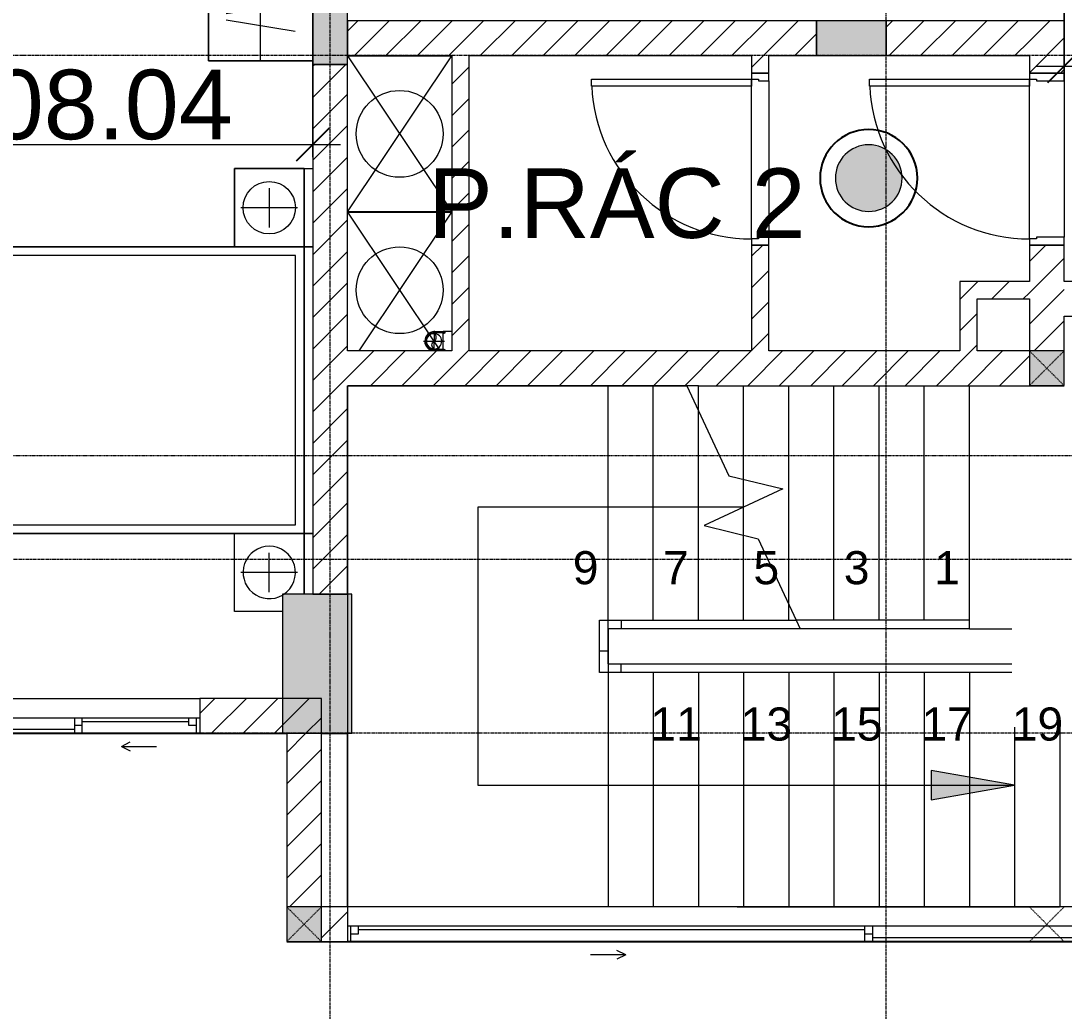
# Model space of a CAD drawing. Header units: millimetres. Extents: x 1591 to 239055, y -15958 to 83255.
# Drawn here: x 171452 to 177457, y 22937 to 28637 of the extents above; entities that cross this region are included whole.
import ezdxf

# ---------------------------------------------------------------- set-up
doc = ezdxf.new("R2010")
doc.units = ezdxf.units.MM
for name, pattern in [('Dash', [6, 3, -3]), ('Dash 1_8_', [6.35, 3.175, -3.175]), ('Dash Dot 3_16_', [7.9375, 4.7625, -1.5875, 0, -1.5875]), ('Grid Line', [22.225, 12.7, -3.175, 3.175, -3.175]), ('IMPORT-CENTER _2_', [40.64, 25.4, -5.08, 5.08, -5.08]), ('Overhead', [3.96875, 2.38125, -1.5875])]:
    doc.linetypes.add(name, pattern=pattern)
for name, color, linetype, lineweight in [('0-1', 250, 'Continuous', 5), ('0-2', 7, 'Continuous', 9), ('A-ANNO-DIMS', 211, 'Continuous', 9), ('A-ANNO-DIMS-160', 211, 'Continuous', 9), ('A-ANNO-NOTE', 131, 'Continuous', 9), ('A-ANNO-NOTE-1', 131, 'Continuous', 25), ('A-AREA', 32, 'Dash 1_8_', 9), ('A-AREA-IDEN', 2, 'Continuous', 9), ('A-DETL-GENF-2', 1, 'Continuous', 9), ('A-DOOR-3', 1, 'Continuous', 9), ('A-DOOR-FRAM-1', 1, 'Continuous', 9), ('A-FLOR', 192, 'Continuous', 9), ('A-FLOR-1', 7, 'Continuous', 9), ('A-FLOR-2', 9, 'Continuous', 9), ('A-FLOR-HRAL', 11, 'Continuous', 9), ('A-GLAZ', 151, 'Continuous', 9), ('A-WALL', 113, 'Continuous', 9), ('A-WALL-3', 113, 'Continuous', 18), ('A-WALL-PATT-2', 111, 'Continuous', 9), ('G-ANNO-SYMB-1', 111, 'Dash Dot 3_16_', 18), ('G-ANNO-TEXT-1', 7, 'Continuous', 9), ('G-IMPT', 8, 'Continuous', 9), ('G-IMPT-2', 8, 'IMPORT-CENTER _2_', 9), ('I-FURN', 30, 'Continuous', 9), ('I-FURN-1', 254, 'Continuous', 9), ('M-EQPM', 50, 'Continuous', 9), ('S-COLS', 52, 'Continuous', 9), ('S-COLS-1', 52, 'Continuous', 5), ('S-COLS-2', 250, 'Continuous', 18), ('S-COLS-5', 52, 'Continuous', 18), ('S-COLS-HDLN', 52, 'Dash', 9), ('S-GRID-1', 1, 'Grid Line', 9), ('S-STRS', 31, 'Continuous', 9), ('S-STRS-ANNO', 31, 'Continuous', 9), ('S-STRS-MBND', 31, 'Overhead', 9), ('S-STRS-MBND-1', 31, 'Continuous', 9)]:
    doc.layers.add(name, color=color, linetype=linetype, lineweight=lineweight)
doc.styles.add('Arial_1', font='arial_0.ttf', dxfattribs={"height": 190.496})
doc.styles.add('Arial_13', font='arial_0.ttf', dxfattribs={"height": 400})
doc.styles.add('Arial_B_4', font='arialbd_0.ttf', dxfattribs={"height": 400})
doc.styles.add('UTM Avo', font='UTM Avo.ttf', dxfattribs={"width": 0.9, "height": 400})
doc.dimstyles.new('1_Dim_chi_tiet_2_5', dxfattribs={"dimscale": 304.8, "dimtxt": 399.720379, "dimasz": 0.629921, "dimexe": 0.524934, "dimexo": 0.0625, "dimgap": 0.052493, "dimtad": 1, "dimdec": 0, "dimrnd": 5, "dimzin": 0, "dimdsep": 46, "dimtxsty": 'UTM Avo', "dimblk1": 'OBLIQUE', "dimblk2": 'OBLIQUE', "dimsah": 1, "dimcen": 0.09, "dimdle": 0.524934, "dimazin": 0, "dimtfac": 1, "dimtdec": 4, "dimtix": 1, "dimtmove": 0, "dimatfit": 3, "dimfxl": 1.049869, "dimfxlon": 1, "dimtvp": 1, "dimtolj": 1, "dimtzin": 0, "dimarcsym": 2})
pattern_1 = [(45, (95879.7, 0), (-90.50967, 90.50967), [])]

# ---------------------------------------------------------------- blocks, each defined once
blk = doc.blocks.new('NCV_TKTC_KET CAU_rvt-1-TKCS_MB TẦNG 6-8')
at = {"layer": 'S-COLS-1'}
for points in [[(77452.6, 28386.9), (77452.6, 28786.9), (77252.6, 28786.9), (77252.6, 28386.9)], [(80552.6, 28436.9), (80552.6, 28636.9), (80152.6, 28636.9), (80152.6, 28436.9), (80294.2, 28436.9)], [(77477.6, 24536.9), (77477.6, 25336.9), (77077.6, 25336.9), (77077.6, 24536.9)]]:
    blk.add_hatch(color=256, dxfattribs=at).paths.add_polyline_path(points)
at = {"layer": 'A-FLOR-1'}
for p, q in [((78052.5, 26737.4), (77452.6, 26737.4)), ((81032.6, 25136.9), (81292.6, 25136.9)), ((81292.6, 25136.9), (81292.6, 24936.5)), ((81292.6, 24886.5), (81292.6, 23537.4)), ((74627.6, 24535.3), (77102.6, 24535.3)), ((77302.6, 24535.3), (77452.6, 24535.3)), ((77452.6, 23537.4), (77452.6, 24536.9)), ((77102.6, 23335.3), (83727.6, 23335.3))]:
    blk.add_line(p, q, dxfattribs=at)
at = {"layer": 'S-COLS-2'}
for p, q in [((77252.6, 28786.9), (77252.6, 28386.9)), ((77452.6, 28386.9), (77452.6, 28786.9)), ((80152.6, 28636.9), (80152.6, 28436.9)), ((80552.6, 28636.9), (80152.6, 28636.9)), ((80552.6, 28436.9), (80552.6, 28636.9)), ((80152.6, 28436.9), (80552.6, 28436.9)), ((77252.6, 28386.9), (77452.6, 28386.9)), ((77477.6, 25336.9), (77077.6, 25336.9)), ((77077.6, 25336.9), (77077.6, 24536.9)), ((77477.6, 24536.9), (77477.6, 25336.9)), ((77077.6, 24536.9), (77477.6, 24536.9))]:
    blk.add_line(p, q, dxfattribs=at)
blk = doc.blocks.new('GIUONG NGU-2TAB-1600x2000 - GIUONG NGU-2TAB-1600x2000-V40-TKCS_MB TẦNG 6-8')
at = {"layer": 'I-FURN-1'}
for p, q in [((569.6, 2050), (1997.1, 2050)), ((1997.1, 2050), (569.6, 2050)), ((1997.1, 2000), (569.6, 2000)), ((458.5, 50), (458.5, 1938.9)), ((458.5, 1938.9), (458.5, 50)), ((508.5, 1938.9), (508.5, 100)), ((2058.2, 100), (2058.2, 1938.9)), ((2108.2, 1938.9), (2108.2, 50)), ((2108.2, 50), (2108.2, 1938.9)), ((8.5, 175), (8.5, 450.3)), ((8.5, 450.3), (458.5, 450.3)), ((8.5, 450.3), (458.5, 450.3)), ((8.5, 175), (8.5, 450.3)), ((458.5, 450.3), (458.5, 50)), ((458.5, 450.3), (458.5, 50)), ((2108.2, 50), (2108.2, 450.3)), ((2108.2, 450.3), (2558.2, 450.3)), ((2108.2, 450.3), (2108.2, 50)), ((2558.2, 450.3), (2108.2, 450.3)), ((2558.2, 450.3), (2558.2, 50)), ((2558.2, 50), (2558.2, 450.3)), ((233.5, 86.8), (233.5, 413.5)), ((2333.2, 86.8), (2333.2, 413.5)), ((120.2, 250.2), (346.8, 250.2)), ((2446.5, 250.2), (2219.8, 250.2)), ((508.5, 100), (2058.2, 100)), ((458.5, 50), (108.5, 50)), ((108.5, 50), (458.5, 50)), ((458.5, 50), (108.5, 50)), ((2108.2, 50), (458.5, 50)), ((458.5, 50), (458.5, 0)), ((458.5, 0), (458.5, 50)), ((458.5, 50), (2108.2, 50)), ((458.5, 50), (2108.2, 50)), ((2558.2, 50), (2108.2, 50)), ((2108.2, 50), (2558.2, 50)), ((2108.2, 0), (2108.2, 50)), ((2108.2, 50), (2108.2, 0)), ((2108.2, 50), (2558.2, 50)), ((2558.2, 50), (2558.2, 0))]:
    blk.add_line(p, q, dxfattribs=at)
blk.add_circle((2333.2, 250.2), 150.7, dxfattribs=at)
for centre, radius, start, end in [((569.6, 1938.9), 111.1, 90, 180), ((569.6, 1938.9), 111.1, 90, 180), ((1997.1, 1938.9), 111.1, 0, 90), ((1997.1, 1938.9), 111.1, 360, 90), ((569.6, 1938.9), 61.1, 90, 180), ((1997.1, 1938.9), 61.1, 360, 90), ((233.5, 250.2), 150.7, 0, 210.3773), ((233.5, 250.2), 150.7, 213.09748, 0)]:
    blk.add_arc(centre, radius, start, end, dxfattribs=at)
blk = doc.blocks.new('TU DO PN A - TU DO PN A_dwg__U3-V43-TKCS_MB TẦNG 6-8')
at = {"layer": 'I-FURN'}
for p, q in [((197.5, 499), (132.9, 101)), ((231, 499), (295.6, 101)), ((395.7, 499), (331.1, 101)), ((597.5, 499), (532.9, 101)), ((631, 499), (695.6, 101)), ((795.7, 499), (731.1, 101)), ((997.5, 499), (932.9, 101)), ((1031, 499), (1095.6, 101)), ((1195.7, 499), (1131.1, 101)), ((1364.7, 300), (0, 300))]:
    blk.add_line(p, q, dxfattribs=at)
at = {"layer": 'I-FURN', "flags": 128}
blk.add_lwpolyline([(0, 600), (0, 0), (1364.7, 0), (1364.7, 600)], dxfattribs=at)
blk = doc.blocks.new('TU DO PN A - TU DO PN A_dwg-V44-TKCS_MB TẦNG 6-8')
at = {"extrusion": (0, 0, -1), "rotation": 270}
blk.add_blockref('TU DO PN A - TU DO PN A_dwg__U3-V43-TKCS_MB TẦNG 6-8', (-604.3, 1369.6), dxfattribs=at)
blk = doc.blocks.new('TU DO PN A - TU DO PN A-V45-TKCS_MB TẦNG 6-8')
at = {"layer": 'I-FURN-1'}
for p, q in [((0, 0), (600, 0)), ((600, 0), (600, -1364.7)), ((600, -1364.7), (0, -1364.7))]:
    blk.add_line(p, q, dxfattribs=at)
at = {"extrusion": (0, 0, -1), "zscale": -1, "rotation": 180}
blk.add_blockref('TU DO PN A - TU DO PN A_dwg-V44-TKCS_MB TẦNG 6-8', (4.3, 4.8), dxfattribs=at)
blk = doc.blocks.new('NCV_TKTC_TANG 6 - 8_rvt-2-TKCS_MB TẦNG 6-8')
at = {"layer": 'A-FLOR-2'}
for p, q in [((77252.6, 28407.5), (77252.6, 31136.9)), ((77252.6, 27853), (77252.6, 28407.5))]:
    blk.add_line(p, q, dxfattribs=at)
at = {"layer": 'I-FURN-1'}
for name, p, rotation in [('TU DO PN A - TU DO PN A-V45-TKCS_MB TẦNG 6-8', (77252.6, 28407.5), 180), ('GIUONG NGU-2TAB-1600x2000 - GIUONG NGU-2TAB-1600x2000-V40-TKCS_MB TẦNG 6-8', (77252.6, 25228.4), 89.99999999999885)]:
    blk.add_blockref(name, p, dxfattribs=dict(at, rotation=rotation))
blk = doc.blocks.new('Top Rail Type - Top Rail_Internal_-954446-TKCS_MB TẦNG 6-8')
at = {"layer": 'A-FLOR-HRAL'}
for p, q in [((78902.2, 25187.3), (79027.2, 25187.3)), ((78902.2, 25062.3), (78902.2, 25187.3)), ((79027.2, 25187.3), (80035.5, 25187.3)), ((79027.2, 25187.3), (79027.2, 25137.3)), ((79027.2, 25137.3), (78952.2, 25137.3)), ((78952.2, 25137.3), (78952.2, 25062.3)), ((80058.8, 25137.3), (79027.2, 25137.3)), ((78902.2, 25011.5), (78902.2, 25062.3)), ((78952.2, 25062.3), (78952.2, 25011.5)), ((78902.2, 25011.5), (78952.2, 25011.5)), ((78902.2, 24886.5), (78902.2, 25011.5)), ((78952.2, 25011.5), (78952.2, 24936.5)), ((78952.2, 24936.5), (79027.2, 24936.5)), ((79027.2, 24886.5), (79027.2, 24936.5)), ((79027.2, 24936.5), (81292.6, 24936.5)), ((81292.6, 24936.5), (81292.6, 24886.5)), ((79027.2, 24886.5), (78902.2, 24886.5)), ((81292.6, 24886.5), (79027.2, 24886.5))]:
    blk.add_line(p, q, dxfattribs=at)
blk = doc.blocks.new('Top Rail Type - Top Rail_Internal_-954613-TKCS_MB TẦNG 6-8')
at = {"layer": 'A-FLOR-HRAL'}
for p, q in [((80035.5, 25187.3), (80058.8, 25137.3)), ((81032.6, 25187.3), (80035.5, 25187.3)), ((81032.6, 25137.3), (81032.6, 25187.3)), ((81032.6, 25137.3), (80058.8, 25137.3))]:
    blk.add_line(p, q, dxfattribs=at)
blk = doc.blocks.new('G1_SOF - BO TRU - 200x200-3056268-TKCS_MB TẦNG 6-8')
at = {"layer": 'S-COLS'}
blk.add_hatch(color=256, dxfattribs=at).paths.add_polyline_path([(100, -100), (100, 100), (-100, 100), (-100, -100)])
at = {"layer": 'S-COLS-5'}
for p, q in [((100, 100), (-100, 100)), ((-100, 100), (-100, -100)), ((100, -100), (100, 100)), ((-100, -100), (100, -100))]:
    blk.add_line(p, q, dxfattribs=at)
at = {"layer": 'S-COLS-HDLN'}
for p, q in [((100, 100), (-100, -100)), ((-100, 100), (100, -100))]:
    blk.add_line(p, q, dxfattribs=at)
blk = doc.blocks.new('G1_SOF - BO TRU - 200x200-V7-TKCS_MB TẦNG 6-8')
at = {"layer": 'S-COLS'}
blk.add_hatch(color=256, dxfattribs=at).paths.add_polyline_path([(100, -100), (100, -99.6), (-100, -100)])
at = {"layer": 'S-COLS-5'}
blk.add_line((-100, -100), (100, -100), dxfattribs=at)
at = {"layer": 'S-COLS-HDLN'}
for p, q in [((100, 100), (-100, -100)), ((-100, 100), (100, -100))]:
    blk.add_line(p, q, dxfattribs=at)
blk = doc.blocks.new('TKTC_XREF_251221_MB TANG 2-7 - TKTC_XREF_260130_MB TANG 2-5_dwg_$cc-V162-TKCS_MB TẦNG 6-8')
at = {"layer": 'G-IMPT-2'}
for p, q in [((-0.673, 0), (0.673, 0)), ((0, -0.673), (0, 0.624))]:
    blk.add_line(p, q, dxfattribs=at)
at = {"layer": 'M-EQPM'}
blk.add_circle((0, 0), 0.5, dxfattribs=at)
for centre, radius, start, end in [((0, 0), 0.5, 90, 270), ((0.188, 0.25), 0.313, 126.8699, 233.1301), ((-0.188, -0.25), 0.313, 306.8699, 53.1301)]:
    blk.add_arc(centre, radius, start, end, dxfattribs=at)
blk = doc.blocks.new('TKTC_XREF_251221_MB TANG 2-7 - TKTC_XREF_260130_MB TANG 2-5_dwg_CUM U_DN100-V163-TKCS_MB TẦNG 6-8')
at = {"layer": 'G-IMPT'}
blk.add_hatch(color=256, dxfattribs=at).paths.add_polyline_path([(0, 61), (0, 57), (14.8, 55.1), (28.5, 49.4), (40.3, 40.3), (49.4, 28.5), (55.1, 14.8), (56.8, -1.9), (55.1, -14.8), (49.4, -28.5), (40.3, -40.3), (28.5, -49.4), (14.8, -55.1), (0, -57), (0, -61), (15.8, -58.9), (30.5, -52.8), (43.1, -43.1), (52.8, -30.5), (58.9, -15.8), (61, 0), (58.9, 15.8), (52.8, 30.5), (43.1, 43.1), (30.5, 52.8), (15.8, 58.9)])
for p, q in [((-79.1, 66.6), (-79.1, 63.4)), ((-76.6, 66.6), (-76.6, 63.4)), ((-74.6, 66.6), (-74.6, 63.4)), ((-72.7, 69.3), (-72.7, 60.7)), ((-66.9, 67.9), (-71.7, 67.9)), ((-66.9, 62.1), (-71.7, 62.1)), ((-65, 69), (0, 69)), ((-79.1, -63.4), (-79.1, -66.6)), ((-76.6, -63.4), (-76.6, -66.6)), ((-74.6, -63.4), (-74.6, -66.6)), ((-72.7, -60.7), (-72.7, -69.3)), ((-66.9, -62.1), (-71.7, -62.1)), ((-66.9, -67.9), (-71.7, -67.9)), ((-65, -69), (0, -69))]:
    blk.add_line(p, q, dxfattribs=at)
at = {"layer": 'G-IMPT', "flags": 128}
for points in [[(-72.7, 67.6), (-78.1, 67.6), (-78.1, 62.4), (-72.7, 62.4)], [(-71.7, 59.2), (-66.9, 59.2), (-66.9, 70.7)], [(-65, 70.7), (-65, 57.3), (-66.9, 57.3), (-66.9, 59.2)], [(-65, 61), (0, 61), (0, 57)], [(-72.7, -62.4), (-78.1, -62.4), (-78.1, -67.6), (-72.7, -67.6)], [(-71.7, -70.8), (-66.9, -70.8), (-66.9, -59.2), (-71.7, -59.2)], [(-66.9, -59.2), (-66.9, -57.3), (-65, -57.3), (-65, -72.7), (-66.9, -72.7), (-66.9, -70.8)], [(-65, -61), (0, -61), (0, -57)]]:
    blk.add_lwpolyline(points, dxfattribs=at)
at = {"layer": 'G-IMPT'}
for centre, radius, start, end in [((-78.1, 66.6), 0.96, 90, 180), ((-78.1, 63.4), 0.96, 180, 270), ((-71.1, 69.3), 1.56, 116.95835, 247.38014), ((-67.9, 65), 4.8, 143.1301, 216.8699), ((-71.1, 60.7), 1.56, 112.61986, 247.38014), ((0, 0), 69, 270, 90), ((0, 0), 61, 270, 90), ((0, 0), 57, 270, 90), ((-78.1, -63.4), 0.96, 90, 180), ((-78.1, -66.6), 0.96, 180, 270), ((-71.1, -60.7), 1.56, 112.61986, 247.38014), ((-67.9, -65), 4.8, 143.1301, 216.8699), ((-71.1, -69.3), 1.56, 112.61986, 247.38014)]:
    blk.add_arc(centre, radius, start, end, dxfattribs=at)
blk = doc.blocks.new('TKTC_XREF_251221_MB TANG 2-7 - TKTC_XREF_260130_MB TANG 2-5_dwg_$cc-V172-TKCS_MB TẦNG 6-8')
at = {"layer": 'G-IMPT-2'}
for p, q in [((-0.673, 0), (0.673, 0)), ((0, -0.673), (0, 0.624))]:
    blk.add_line(p, q, dxfattribs=at)
at = {"layer": 'M-EQPM'}
blk.add_circle((0, 0), 0.5, dxfattribs=at)
for centre, radius, start, end in [((0, 0), 0.5, 90, 270), ((0.188, 0.25), 0.313, 126.8699, 233.1301), ((-0.188, -0.25), 0.313, 306.8699, 53.1301)]:
    blk.add_arc(centre, radius, start, end, dxfattribs=at)
blk = doc.blocks.new('TKTC_XREF_251221_MB TANG 2-7 - TKTC_XREF_260130_MB TANG 2-5_dwg_CUM U_DN100-V173-TKCS_MB TẦNG 6-8')
at = {"layer": 'G-IMPT'}
blk.add_hatch(color=256, dxfattribs=at).paths.add_polyline_path([(0, 61), (0, 57), (14.8, 55.1), (28.5, 49.4), (40.3, 40.3), (49.4, 28.5), (55.1, 14.8), (56.8, -1.9), (55.1, -14.8), (49.4, -28.5), (40.3, -40.3), (28.5, -49.4), (14.8, -55.1), (0, -57), (0, -61), (15.8, -58.9), (30.5, -52.8), (43.1, -43.1), (52.8, -30.5), (58.9, -15.8), (61, 0), (58.9, 15.8), (52.8, 30.5), (43.1, 43.1), (30.5, 52.8), (15.8, 58.9)])
for p, q in [((-79.1, 66.6), (-79.1, 63.4)), ((-76.6, 66.6), (-76.6, 63.4)), ((-74.6, 66.6), (-74.6, 63.4)), ((-72.7, 69.3), (-72.7, 60.7)), ((-66.9, 67.9), (-71.7, 67.9)), ((-66.9, 62.1), (-71.7, 62.1)), ((-65, 69), (0, 69)), ((-79.1, -63.4), (-79.1, -66.6)), ((-76.6, -63.4), (-76.6, -66.6)), ((-74.6, -63.4), (-74.6, -66.6)), ((-72.7, -60.7), (-72.7, -69.3)), ((-66.9, -62.1), (-71.7, -62.1)), ((-66.9, -67.9), (-71.7, -67.9)), ((-65, -69), (0, -69))]:
    blk.add_line(p, q, dxfattribs=at)
at = {"layer": 'G-IMPT', "flags": 128}
for points in [[(-72.7, 67.6), (-78.1, 67.6), (-78.1, 62.4), (-72.7, 62.4)], [(-71.7, 59.2), (-66.9, 59.2), (-66.9, 70.7)], [(-65, 70.7), (-65, 57.3), (-66.9, 57.3), (-66.9, 59.2)], [(-65, 61), (0, 61), (0, 57)], [(-72.7, -62.4), (-78.1, -62.4), (-78.1, -67.6), (-72.7, -67.6)], [(-71.7, -70.8), (-66.9, -70.8), (-66.9, -59.2), (-71.7, -59.2)], [(-66.9, -59.2), (-66.9, -57.3), (-65, -57.3), (-65, -72.7), (-66.9, -72.7), (-66.9, -70.8)], [(-65, -61), (0, -61), (0, -57)]]:
    blk.add_lwpolyline(points, dxfattribs=at)
at = {"layer": 'G-IMPT'}
for centre, radius, start, end in [((-78.1, 66.6), 0.96, 90, 180), ((-78.1, 63.4), 0.96, 180, 270), ((-71.1, 69.3), 1.56, 116.95835, 247.38014), ((-67.9, 65), 4.8, 143.1301, 216.8699), ((-71.1, 60.7), 1.56, 112.61986, 247.38014), ((0, 0), 69, 270, 90), ((0, 0), 61, 270, 90), ((0, 0), 57, 270, 90), ((-78.1, -63.4), 0.96, 90, 180), ((-78.1, -66.6), 0.96, 180, 270), ((-71.1, -60.7), 1.56, 112.61986, 247.38014), ((-67.9, -65), 4.8, 143.1301, 216.8699), ((-71.1, -69.3), 1.56, 112.61986, 247.38014)]:
    blk.add_arc(centre, radius, start, end, dxfattribs=at)
blk = doc.blocks.new('TKTC_XREF_251221_MB TANG 2-7 - TKTC_XREF_251221_MB TANG 2-7-2039446-TKCS_MB TẦNG 6-8')
at = {"layer": 'M-EQPM'}
for p, q in [((44350.7, 9614.6), (44399.9, 9614.3)), ((44351, 9500), (44350.7, 9614.6))]:
    blk.add_line(p, q, dxfattribs=at)
at = {"extrusion": (0, 0, -1), "xscale": 90.00000000005119, "yscale": 90.00000000005119, "zscale": -90.0000000000512, "rotation": 180.3740267799373}
for name in ['TKTC_XREF_251221_MB TANG 2-7 - TKTC_XREF_260130_MB TANG 2-5_dwg_$cc-V162-TKCS_MB TẦNG 6-8', 'TKTC_XREF_251221_MB TANG 2-7 - TKTC_XREF_260130_MB TANG 2-5_dwg_$cc-V172-TKCS_MB TẦNG 6-8']:
    blk.add_blockref(name, (-44297.6, 9556.2), dxfattribs=at)
at = {"xscale": 0.7894736842105242, "yscale": 0.7894736842105242, "zscale": 0.7894736842105242, "rotation": 179.6259732184666}
for name in ['TKTC_XREF_251221_MB TANG 2-7 - TKTC_XREF_260130_MB TANG 2-5_dwg_CUM U_DN100-V163-TKCS_MB TẦNG 6-8', 'TKTC_XREF_251221_MB TANG 2-7 - TKTC_XREF_260130_MB TANG 2-5_dwg_CUM U_DN100-V173-TKCS_MB TẦNG 6-8']:
    blk.add_blockref(name, (44299.5, 9556.2), dxfattribs=at)
blk = doc.blocks.new('1_FAMILY RVT - W01-WxH 1400x6000-587637-TKCS_MB TẦNG 6-8')
at = {"layer": 'A-GLAZ'}
for p, q in [((1398.4, 172.39), (1449.2, 197.79)), ((1398.4, 172.39), (1449.2, 146.99)), ((1398.4, 172.39), (1601.6, 172.39)), ((-3000, 96.19), (-3000, -103.81)), ((3000, 96.19), (-3000, 96.19)), ((-3000, 96.19), (-2936.5, 96.19)), ((-2980.95, 96.19), (-2980.95, 7.29)), ((-2936.5, 96.19), (-22.225, 96.19)), ((-2936.5, 96.19), (-2936.5, 51.74)), ((-2936.5, 73.965), (-22.225, 73.965)), ((-22.225, 7.29), (-22.225, 96.19)), ((-22.225, 96.19), (22.225, 96.19)), ((22.225, 96.19), (2980.95, 96.19)), ((22.225, 96.19), (22.225, 7.29)), ((2980.95, 96.19), (3000, 96.19)), ((2980.95, 96.19), (2980.95, 7.29)), ((3000, -103.81), (3000, 96.19)), ((-3000, 7.29), (-2980.95, 7.29)), ((-2936.5, 51.74), (-2980.95, 51.74)), ((-2980.95, 7.29), (-22.225, 7.29)), ((22.225, 51.74), (-22.225, 51.74)), ((-22.225, 7.29), (22.225, 7.29)), ((22.225, 29.515), (2936.5, 29.515)), ((22.225, 7.29), (2936.5, 7.29)), ((2936.5, 51.74), (2936.5, 7.29)), ((2980.95, 51.74), (2936.5, 51.74)), ((2936.5, 7.29), (3000, 7.29)), ((-3000, -103.81), (3000, -103.81))]:
    blk.add_line(p, q, dxfattribs=at)
blk = doc.blocks.new('1_FAMILY RVT - W01-WxH 1400x1400xmm-411185-TKCS_MB TẦNG 6-8')
at = {"layer": 'A-GLAZ'}
for p, q in [((-700, 103.81), (700, 103.81)), ((-700, -96.19), (-700, 103.81)), ((700, 103.81), (700, -96.19)), ((-700, -7.29), (-680.95, -7.29)), ((-680.95, -7.29), (-22.225, -7.29)), ((-680.95, -96.19), (-680.95, -7.29)), ((-636.5, -51.74), (-680.95, -51.74)), ((-636.5, -96.19), (-636.5, -51.74)), ((-22.225, -7.29), (22.225, -7.29)), ((-22.225, -7.29), (-22.225, -96.19)), ((22.225, -51.74), (-22.225, -51.74)), ((22.225, -7.29), (636.5, -7.29)), ((22.225, -96.19), (22.225, -7.29)), ((22.225, -29.515), (636.5, -29.515)), ((636.5, -7.29), (700, -7.29)), ((636.5, -51.74), (636.5, -7.29)), ((680.95, -51.74), (636.5, -51.74)), ((680.95, -96.19), (680.95, -7.29)), ((700, -96.19), (-700, -96.19)), ((-700, -96.19), (-636.5, -96.19)), ((-636.5, -73.965), (-22.225, -73.965)), ((-636.5, -96.19), (-22.225, -96.19)), ((-22.225, -96.19), (22.225, -96.19)), ((22.225, -96.19), (680.95, -96.19)), ((680.95, -96.19), (700, -96.19)), ((248.4, -172.39), (299.2, -146.99)), ((248.4, -172.39), (299.2, -197.79)), ((248.4, -172.39), (451.6, -172.39))]:
    blk.add_line(p, q, dxfattribs=at)
blk = doc.blocks.new('FD_02 - FD_03 - FD_03-KY THUAT-900x2200mm-801878-TKCS_MB TẦNG 6-8')
at = {"layer": 'A-DETL-GENF-2'}
for p, q in [((420, 50), (420, 970)), ((420, 970), (460, 970)), ((460, 970), (460, 50)), ((460, 50), (420, 50))]:
    blk.add_line(p, q, dxfattribs=at)
blk.add_arc((460, 50), 920, 92.49191, 180, dxfattribs=at)
at = {"layer": 'A-DOOR-FRAM-1'}
for p, q in [((-460, 50), (-495, 50)), ((-495, 50), (-495, -50)), ((-460, 10), (-460, 50)), ((-450, 10), (-460, 10)), ((-450, -50), (-450, 10)), ((460, 10), (450, 10)), ((450, 10), (450, -50)), ((495, 50), (460, 50)), ((460, 50), (460, 10)), ((495, -50), (495, 50)), ((-495, -50), (-450, -50)), ((450, -50), (495, -50))]:
    blk.add_line(p, q, dxfattribs=at)
blk = doc.blocks.new('FD_02 - FD_03 - FD_03-KY THUAT-900x2200mm-728564-TKCS_MB TẦNG 6-8')
at = {"layer": 'A-DETL-GENF-2'}
for p, q in [((420, 100), (420, 1020)), ((420, 1020), (460, 1020)), ((460, 1020), (460, 100)), ((460, 100), (420, 100))]:
    blk.add_line(p, q, dxfattribs=at)
blk.add_arc((460, 100), 920, 92.49191, 180, dxfattribs=at)
at = {"layer": 'A-DOOR-FRAM-1'}
for p, q in [((-460, 100), (-495, 100)), ((-495, 100), (-495, -100)), ((-460, 60), (-460, 100)), ((495, 100), (460, 100)), ((460, 100), (460, 60)), ((495, -100), (495, 100)), ((-450, 60), (-460, 60)), ((-450, -100), (-450, 60)), ((460, 60), (450, 60)), ((450, 60), (450, -100)), ((-495, -100), (-450, -100)), ((450, -100), (495, -100))]:
    blk.add_line(p, q, dxfattribs=at)
blk = doc.blocks.new('HDNDCT_GHI CHÚ CỬA CHỐNG CHÁY EI60 - HDNDCT_GHI CHÚ CỬA CHỐNG CHÁY EI60-1614697-TKCS_MB TẦNG 6-8')
at = {"layer": 'A-ANNO-NOTE'}
h = blk.add_hatch(color=256, dxfattribs=at)
edge = h.paths.add_edge_path()
edge.add_arc((0, 0), 1.2, 0, 180)
edge.add_arc((0, 0), 1.2, 180, 360)
for radius, start, end in [(1.75, 360, 180), (1.2, 360, 180), (1.2, 180, 360)]:
    blk.add_arc((0, 0), radius, start, end, dxfattribs=at)
at = {"layer": 'A-ANNO-NOTE-1'}
for start, end in [(360, 180), (180, 360)]:
    blk.add_arc((0, 0), 1.75, start, end, dxfattribs=at)
blk = doc.blocks.new('DIMBLOCK67-TKCS_MB TẦNG 6-8')
at = {"layer": 'A-ANNO-DIMS-160'}
for p, q in [((177457.3, 28696.6), (177457.3, 28216.6)), ((177457.3, 28376.6), (177457.3, 28696.6)), ((179257.3, 28696.6), (179257.3, 28216.6)), ((179257.3, 28376.6), (179257.3, 28696.6)), ((177297.3, 28376.6), (179417.3, 28376.6))]:
    blk.add_line(p, q, dxfattribs=at)
at = {"layer": 'A-ANNO-DIMS-160', "lineweight": 25}
for p, q in [((177457.3, 28376.6), (177553.3, 28472.6)), ((179257.3, 28376.6), (179353.3, 28472.6)), ((177457.3, 28376.6), (177361.3, 28280.6)), ((179257.3, 28376.6), (179161.3, 28280.6))]:
    blk.add_line(p, q, dxfattribs=at)
at = {"layer": 'A-ANNO-DIMS-160', "color": 0, "insert": (177809.5, 28896.3), "char_height": 400, "width": 1314.636, "attachment_point": 1, "line_spacing_factor": 1.110334, "style": 'UTM Avo'}
blk.add_mtext('1800', dxfattribs=at)
blk = doc.blocks.new('_Oblique')
at = {"color": 0, "linetype": 'ByBlock', "lineweight": -2}
blk.add_line((-0.5, -0.5), (0.5, 0.5), dxfattribs=at)
blk = doc.blocks.new('DIMBLOCK115-TKCS_MB TẦNG 6-8')
at = {"layer": 'A-ANNO-DIMS-160'}
for p, q in [((165132.3, 28244.6), (165132.3, 27764.6)), ((165132.3, 27924.6), (165132.3, 28244.6)), ((173132.3, 28244.6), (173132.3, 27764.6)), ((173132.3, 27924.6), (173132.3, 28244.6)), ((164972.3, 27924.6), (173292.3, 27924.6))]:
    blk.add_line(p, q, dxfattribs=at)
at = {"layer": 'A-ANNO-DIMS-160', "lineweight": 25}
for p, q in [((165132.3, 27924.6), (165228.3, 28020.6)), ((173132.3, 27924.6), (173228.3, 28020.6)), ((165132.3, 27924.6), (165036.3, 27828.6)), ((173132.3, 27924.6), (173036.3, 27828.6))]:
    blk.add_line(p, q, dxfattribs=at)
at = {"layer": 'A-ANNO-DIMS-160', "color": 0, "insert": (168584.5, 28444.2), "char_height": 400, "width": 1314.636, "attachment_point": 1, "line_spacing_factor": 1.110334, "style": 'UTM Avo'}
blk.add_mtext('8000', dxfattribs=at)

msp = doc.modelspace()

# ---------------------------------------------------------------- hatches: boundary and pattern name
at = {"layer": 'A-WALL-PATT-2'}
h = msp.add_hatch(dxfattribs=at)
h.set_pattern_fill('FP_1', color=256, style=0, pattern_type=2)
h.set_pattern_definition(pattern_1)
h.paths.add_polyline_path([(175757.3, 28436.9), (176032.3, 28436.9), (176032.3, 28636.9), (173332.3, 28636.9), (173332.3, 28436.9), (175657.3, 28436.9)])
h = msp.add_hatch(dxfattribs=at)
h.set_pattern_fill('FP_1', color=256, style=0, pattern_type=2)
h.set_pattern_definition(pattern_1)
h.paths.add_polyline_path([(177257.3, 28436.9), (177257.3, 28636.9), (176432.3, 28636.9), (176432.3, 28436.9)])
h = msp.add_hatch(dxfattribs=at)
h.set_pattern_fill('FP_1', color=256, style=0, pattern_type=2)
h.set_pattern_definition(pattern_1)
h.paths.add_polyline_path([(177457.3, 26737.4), (177457.3, 27346.9), (177257.3, 27346.9), (177257.7, 26737.4)])
h.paths.add_polyline_path([(177457.3, 28336.9), (177457.3, 28636.9), (177257.3, 28636.9), (177257.3, 28336.9)])
h = msp.add_hatch(dxfattribs=at)
h.set_pattern_fill('FP_1', color=256, style=0, pattern_type=2)
h.set_pattern_definition(pattern_1)
h.paths.add_polyline_path([(174032.2, 26736.9), (174032.2, 28436.9), (173932.2, 28436.9), (173932.2, 26736.9)])
h = msp.add_hatch(dxfattribs=at)
h.set_pattern_fill('FP_1', color=256, style=0, pattern_type=2)
h.set_pattern_definition(pattern_1)
h.paths.add_polyline_path([(175757.3, 26736.9), (175757.3, 27346.9), (175657.3, 27346.9), (175657.3, 26736.9)])
h.paths.add_polyline_path([(175757.3, 28336.9), (175757.3, 28436.9), (175657.3, 28436.9), (175657.3, 28336.9)])
h = msp.add_hatch(dxfattribs=at)
h.set_pattern_fill('FP_1', color=256, style=0, pattern_type=2)
h.set_pattern_definition(pattern_1)
h.paths.add_polyline_path([(173132.3, 25336.9), (173332.3, 25336.9), (173332.3, 28386.9), (173132.3, 28386.9), (173132.3, 25736.7)])
h = msp.add_hatch(dxfattribs=at)
h.set_pattern_fill('FP_1', color=256, style=0, pattern_type=2)
h.set_pattern_definition(pattern_1)
h.paths.add_polyline_path([(176857.3, 26736.9), (176957.3, 26736.9), (176957.3, 27136.9), (176857.3, 27136.9), (176857.3, 26794.9)])
h = msp.add_hatch(dxfattribs=at)
h.set_pattern_fill('FP_1', color=256, style=0, pattern_type=2)
h.set_pattern_definition(pattern_1)
h.paths.add_polyline_path([(177257.3, 27036.9), (177257.3, 27136.9), (176957.3, 27136.9), (176957.3, 27036.9)])
h = msp.add_hatch(dxfattribs=at)
h.set_pattern_fill('FP_1', color=256, style=0, pattern_type=2)
h.set_pattern_definition(pattern_1)
h.paths.add_polyline_path([(177257.3, 26536.9), (177257.3, 26537.4), (177257.3, 26736.9), (173332.3, 26736.9), (173332.3, 26536.9), (176173.8, 26536.9)])
h = msp.add_hatch(dxfattribs=at)
h.set_pattern_fill('FP_1', color=256, style=0, pattern_type=2)
h.set_pattern_definition(pattern_1)
h.paths.add_polyline_path([(172982.3, 24536.9), (173182.3, 24536.9), (173182.3, 24736.9), (172482.3, 24736.9), (172482.3, 24536.9), (172949.8, 24536.9)])
h.paths.add_polyline_path([(171082.3, 24536.9), (171082.3, 24736.9), (170507.3, 24736.9), (170507.3, 24536.9), (170531.8, 24536.9)])
h = msp.add_hatch(dxfattribs=at)
h.set_pattern_fill('FP_1', color=256, style=0, pattern_type=2)
h.set_pattern_definition(pattern_1)
h.paths.add_polyline_path([(173182.3, 23537.4), (173182.3, 24536.9), (172982.3, 24536.9), (172982.3, 23537.4)])
h = msp.add_hatch(dxfattribs=at)
h.set_pattern_fill('FP_1', color=256, style=0, pattern_type=2)
h.set_pattern_definition(pattern_1)
h.paths.add_polyline_path([(179407.3, 23337.4), (179407.3, 23537.4), (179332.3, 23537.4), (179332.3, 23337.4), (179397.9, 23337.4)])
h.paths.add_polyline_path([(173182.3, 23337.4), (173332.3, 23337.4), (173332.3, 23537.4), (173182.3, 23536.9)])
at = {"layer": 'S-STRS-ANNO'}
msp.add_hatch(color=256, dxfattribs=at).paths.add_polyline_path([(176692.3, 24152.3), (177172.3, 24236.9), (176692.3, 24321.6)])

# ---------------------------------------------------------------- linework, layer by layer
at = {"layer": '0-2'}
for p, q in [((173332.3, 27536.9), (173932.2, 28436.6)), ((173332.3, 28436.6), (173932.2, 27536.9)), ((173332.3, 28436.6), (173932.2, 28436.6)), ((173932.2, 27536.9), (173332.3, 27536.9)), ((173332.3, 27536.6), (173865.5, 26736.9)), ((173332.3, 27536.6), (173932.2, 27536.6)), ((173398.9, 26736.9), (173932.2, 27536.6))]:
    msp.add_line(p, q, dxfattribs=at)
for centre in [(173632.2, 27986.6), (173632.2, 27086.6)]:
    msp.add_circle(centre, 250, dxfattribs=at)
at = {"layer": 'A-AREA'}
msp.add_line((177257.3, 27381.9), (177257.3, 28301.9), dxfattribs=at)
at = {"layer": 'A-FLOR'}
for p, q in [((177257.3, 27381.9), (177257.3, 28301.9)), ((177257.3, 26737.4), (176957.3, 26737.4))]:
    msp.add_line(p, q, dxfattribs=at)
at = {"layer": 'A-WALL'}
for p, q in [((175657.3, 27381.9), (175657.3, 28301.9)), ((175757.3, 28291.9), (175757.3, 27391.9)), ((177457.3, 28291.9), (177457.3, 27391.9))]:
    msp.add_line(p, q, dxfattribs=at)
at = {"layer": 'A-WALL-3'}
for p, q in [((176032.3, 28636.9), (173332.3, 28636.9)), ((173332.3, 28636.9), (173332.3, 28436.9)), ((176032.3, 28436.9), (176032.3, 28636.9)), ((177457.3, 28636.9), (176432.3, 28636.9)), ((176432.3, 28636.9), (176432.3, 28436.9)), ((177457.3, 28336.9), (177457.3, 28636.9)), ((173332.3, 28436.9), (173932.2, 28436.9)), ((173932.2, 28436.9), (173932.2, 26736.9)), ((174032.2, 28436.9), (175657.3, 28436.9)), ((174032.2, 26736.9), (174032.2, 28436.9)), ((175657.3, 28436.9), (175657.3, 28336.9)), ((175757.3, 28436.9), (176032.3, 28436.9)), ((175757.3, 28336.9), (175757.3, 28436.9)), ((176432.3, 28436.9), (177257.3, 28436.9)), ((177257.3, 28436.9), (177257.3, 28336.9)), ((173332.3, 28386.9), (173132.3, 28386.9)), ((173132.3, 28386.9), (173132.3, 25336.9)), ((173332.3, 26736.9), (173332.3, 28386.9)), ((175657.3, 28336.9), (175757.3, 28336.9)), ((177257.3, 28336.9), (177457.3, 28336.9)), ((175757.3, 27346.9), (175657.3, 27346.9)), ((175657.3, 27346.9), (175657.3, 26736.9)), ((175757.3, 26736.9), (175757.3, 27346.9)), ((177457.3, 27346.9), (177257.3, 27346.9)), ((177257.3, 27346.9), (177257.3, 27136.9)), ((177457.3, 27136.9), (177457.3, 27346.9)), ((176857.3, 27136.9), (176857.3, 26736.9)), ((177257.3, 27136.9), (176857.3, 27136.9)), ((177917.3, 27136.9), (177457.3, 27136.9)), ((176957.3, 26736.9), (176957.3, 27036.9)), ((176957.3, 27036.9), (177257.3, 27036.9)), ((177257.3, 27036.9), (177257.3, 26737.4)), ((177457.3, 26936.9), (177917.3, 26936.9)), ((177457.3, 26737.4), (177457.3, 26936.9)), ((173932.2, 26736.9), (173332.3, 26736.9)), ((175657.3, 26736.9), (174032.2, 26736.9)), ((176857.3, 26736.9), (175757.3, 26736.9)), ((177257.3, 26736.9), (176957.3, 26736.9)), ((173332.3, 25336.9), (173332.3, 26536.9)), ((173332.3, 26536.9), (175285.8, 26536.9)), ((175352.3, 26536.9), (177457.3, 26536.9)), ((173132.3, 25336.9), (173332.3, 25336.9)), ((173182.3, 24736.9), (172482.3, 24736.9)), ((173182.3, 23537.4), (173182.3, 24736.9)), ((172482.3, 24536.9), (172982.3, 24536.9)), ((172982.3, 24536.9), (172982.3, 23537.4)), ((173332.3, 23537.4), (173182.3, 23537.4)), ((173182.3, 23337.4), (173332.3, 23337.4))]:
    msp.add_line(p, q, dxfattribs=at)
at = {"layer": 'G-ANNO-SYMB-1'}
msp.add_line((124639, 26135.3), (229692.1, 26135.3), dxfattribs=at)
at = {"layer": 'S-GRID-1'}
for p, q in [((173232.3, 19149.4), (173232.3, 77012.5)), ((176432.3, 19149.4), (176432.3, 77012.5)), ((223800.6, 28436.9), (130306.5, 28436.9)), ((221768.6, 25536.9), (132338.5, 25536.9)), ((223800.6, 24536.9), (130306.5, 24536.9))]:
    msp.add_line(p, q, dxfattribs=at)
at = {"layer": 'S-STRS'}
for p, q in [((174832.3, 25187.3), (174832.3, 26536.9)), ((175092.3, 25187.3), (175092.3, 26536.9)), ((175352.3, 26536.9), (175285.8, 26536.9)), ((175352.3, 26394.5), (175352.3, 26536.9)), ((175612.3, 25997.7), (175612.3, 26536.9)), ((175872.3, 25279.4), (175872.3, 26536.9)), ((176132.3, 25187.3), (176132.3, 26536.9)), ((176392.3, 25187.3), (176392.3, 26536.9)), ((176652.3, 25187.3), (176652.3, 26536.9)), ((176912.3, 25187.3), (176912.3, 26536.9)), ((175352.3, 25187.3), (175352.3, 26394.5)), ((175612.3, 25836.9), (175612.3, 25997.7)), ((175612.3, 25676.2), (175612.3, 25836.9)), ((175612.3, 25187.3), (175612.3, 25676.2)), ((175872.3, 25187.3), (175872.3, 25279.4)), ((174832.3, 24936.9), (174832.3, 25136.9)), ((175092.3, 25136.9), (174832.3, 25136.9)), ((175352.3, 25136.9), (175092.3, 25136.9)), ((175612.3, 25136.9), (175352.3, 25136.9)), ((175872.3, 25136.9), (175612.3, 25136.9)), ((175938.7, 25136.9), (175872.3, 25136.9)), ((176132.3, 25136.9), (175938.7, 25136.9)), ((176392.3, 25136.9), (176132.3, 25136.9)), ((176652.3, 25136.9), (176392.3, 25136.9)), ((176912.3, 25136.9), (176652.3, 25136.9)), ((174832.3, 24936.9), (175092.3, 24936.9)), ((175092.3, 24936.9), (175352.3, 24936.9)), ((175352.3, 24936.9), (175612.3, 24936.9)), ((175612.3, 24936.9), (175872.3, 24936.9)), ((175872.3, 24936.9), (176132.3, 24936.9)), ((176132.3, 24936.9), (176392.3, 24936.9)), ((176392.3, 24936.9), (176652.3, 24936.9)), ((176652.3, 24936.9), (176912.3, 24936.9)), ((176912.3, 24936.9), (177172.3, 24936.9)), ((174832.3, 24886.5), (174832.3, 23537.4)), ((175092.3, 24886.5), (175092.3, 23537.4)), ((175352.3, 24886.5), (175352.3, 23537.4)), ((175612.3, 24886.5), (175612.3, 23537.4)), ((175872.3, 24886.5), (175872.3, 23537.4)), ((176132.3, 24886.5), (176132.3, 23537.4)), ((176392.3, 24886.5), (176392.3, 23537.4)), ((176652.3, 24886.5), (176652.3, 23537.4)), ((176912.3, 24886.5), (176912.3, 23537.4)), ((177172.3, 24886.5), (177172.3, 23537.4))]:
    msp.add_line(p, q, dxfattribs=at)
at = {"layer": 'S-STRS-ANNO'}
for p, q in [((174082.3, 25836.9), (174082.3, 24236.9)), ((174832.3, 25836.9), (174082.3, 25836.9)), ((175092.3, 25836.9), (174832.3, 25836.9)), ((175352.3, 25836.9), (175092.3, 25836.9)), ((175612.3, 25836.9), (175352.3, 25836.9)), ((177172.3, 24236.9), (176692.3, 24321.6)), ((176692.3, 24321.6), (176692.3, 24152.3)), ((174082.3, 24236.9), (174832.3, 24236.9)), ((174832.3, 24236.9), (175092.3, 24236.9)), ((175092.3, 24236.9), (175352.3, 24236.9)), ((175352.3, 24236.9), (175612.3, 24236.9)), ((175612.3, 24236.9), (175872.3, 24236.9)), ((175872.3, 24236.9), (176132.3, 24236.9)), ((176132.3, 24236.9), (176392.3, 24236.9)), ((176392.3, 24236.9), (176652.3, 24236.9)), ((176652.3, 24236.9), (176912.3, 24236.9)), ((176692.3, 24152.3), (177172.3, 24236.9)), ((176912.3, 24236.9), (177172.3, 24236.9))]:
    msp.add_line(p, q, dxfattribs=at)
at = {"layer": 'S-STRS-MBND'}
for p, q in [((173332.3, 26536.9), (173332.3, 23537.4)), ((174832.3, 26536.9), (173332.3, 26536.9)), ((174832.3, 25136.9), (174832.3, 26536.9)), ((175285.8, 26536.9), (174832.3, 26536.9)), ((174832.3, 24936.9), (174832.3, 25136.9)), ((175938.7, 25136.9), (174832.3, 25136.9)), ((174832.3, 24936.9), (174832.3, 23537.4)), ((174832.3, 24936.9), (177432.3, 24936.9)), ((177432.3, 24936.9), (177432.3, 23536.9)), ((175575.3, 23536.9), (177432.3, 23536.9))]:
    msp.add_line(p, q, dxfattribs=at)
at = {"layer": 'S-STRS-MBND-1'}
for p, q in [((175285.8, 26536.9), (175527.7, 26018.2)), ((175527.7, 26018.2), (175838.8, 25942.6)), ((175838.8, 25942.6), (175385.7, 25731.3)), ((175385.7, 25731.3), (175696.8, 25655.7)), ((175696.8, 25655.7), (175915.2, 25187.3))]:
    msp.add_line(p, q, dxfattribs=at)

# ---------------------------------------------------------------- block references
at = {"layer": '0-1'}
for name in ['NCV_TKTC_KET CAU_rvt-1-TKCS_MB TẦNG 6-8', 'NCV_TKTC_TANG 6 - 8_rvt-2-TKCS_MB TẦNG 6-8']:
    msp.add_blockref(name, (95879.7, 0), dxfattribs=at)
at = {"layer": 'A-ANNO-NOTE', "xscale": 160, "yscale": 160, "zscale": 160}
msp.add_blockref('HDNDCT_GHI CHÚ CỬA CHỐNG CHÁY EI60 - HDNDCT_GHI CHÚ CỬA CHỐNG CHÁY EI60-1614697-TKCS_MB TẦNG 6-8', (176332.3, 27731.9), dxfattribs=at)
at = {"layer": 'A-DOOR-3', "rotation": 90}
for name, p in [('FD_02 - FD_03 - FD_03-KY THUAT-900x2200mm-801878-TKCS_MB TẦNG 6-8', (175707.3, 27841.9)), ('FD_02 - FD_03 - FD_03-KY THUAT-900x2200mm-728564-TKCS_MB TẦNG 6-8', (177357.3, 27841.9))]:
    msp.add_blockref(name, p, dxfattribs=at)
at = {"layer": 'A-FLOR-HRAL'}
for name in ['Top Rail Type - Top Rail_Internal_-954446-TKCS_MB TẦNG 6-8', 'Top Rail Type - Top Rail_Internal_-954613-TKCS_MB TẦNG 6-8']:
    msp.add_blockref(name, (95879.7, 0), dxfattribs=at)
at = {"layer": 'A-GLAZ'}
msp.add_blockref('1_FAMILY RVT - W01-WxH 1400x1400xmm-411185-TKCS_MB TẦNG 6-8', (171782.3, 24633.1), dxfattribs=at)
at = {"layer": 'A-GLAZ', "rotation": 180}
msp.add_blockref('1_FAMILY RVT - W01-WxH 1400x6000-587637-TKCS_MB TẦNG 6-8', (176332.3, 23433.6), dxfattribs=at)
at = {"layer": 'M-EQPM'}
msp.add_blockref('TKTC_XREF_251221_MB TANG 2-7 - TKTC_XREF_251221_MB TANG 2-7-2039446-TKCS_MB TẦNG 6-8', (129532.3, 17236.9), dxfattribs=at)
at = {"layer": 'S-COLS'}
for name, p in [('G1_SOF - BO TRU - 200x200-3056268-TKCS_MB TẦNG 6-8', (177357.3, 26637.4)), ('G1_SOF - BO TRU - 200x200-3056268-TKCS_MB TẦNG 6-8', (173082.3, 23436.9)), ('G1_SOF - BO TRU - 200x200-V7-TKCS_MB TẦNG 6-8', (177357.3, 23436.9))]:
    msp.add_blockref(name, p, dxfattribs=at)

# ---------------------------------------------------------------- texts
at = {"layer": 'A-AREA-IDEN', "char_height": 400, "attachment_point": 8, "line_spacing_factor": 0.936439, "style": 'Arial_13'}
for s, insert, width in [('\\pt8,16,24,32,40,48,56,64,72,80,88,96,104,112,120,128,136,144,152,160,168,176,184,192,200,208,216,224,232,240,248,256;A2.08.04', (171553.1, 27950.1), 2233.6), ('\\pt8,16,24,32,40,48,56,64,72,80,88,96,104,112,120,128,136,144,152,160,168,176,184,192,200,208,216,224,232,240,248,256;P.RÁC 2', (174882.5, 27382.1), 2180.8)]:
    msp.add_mtext(s, dxfattribs=dict(at, insert=insert, width=width))
at = {"layer": 'S-STRS-ANNO', "char_height": 190.5, "attachment_point": 1, "line_spacing_factor": 0.941778, "style": 'Arial_1'}
for s, insert, width in [('9', (174629, 25584.7), 175.817), ('7', (175149, 25584.7), 175.817), ('5', (175669, 25584.7), 175.817), ('3', (176189, 25584.7), 175.817), ('1', (176709, 25584.7), 175.817), ('11', (175075.7, 24684.7), 351.634), ('13', (175595.7, 24684.7), 351.634), ('15', (176115.7, 24684.7), 351.634), ('17', (176635.7, 24684.7), 351.634), ('19', (177155.7, 24684.7), 351.634)]:
    msp.add_mtext(s, dxfattribs=dict(at, insert=insert, width=width))

# ---------------------------------------------------------------- dimensions: what is measured, and where the dimension line sits
at = {"layer": 'A-ANNO-DIMS'}
for base, p1, p2, override, picture, middle in [((179257.3, 28376.6), (177457.3, 28696.6), (179257.3, 28696.6), {"dimpost": '<>', "dimfxl": 1800}, 'DIMBLOCK67-TKCS_MB TẦNG 6-8', (178357.3, 28599.6)), ((173132.3, 27924.6), (165132.3, 28244.6), (173132.3, 28244.6), {"dimpost": '<>', "dimfxl": 8000}, 'DIMBLOCK115-TKCS_MB TẦNG 6-8', (169132.3, 28147.6))]:
    dim = msp.add_linear_dim(base=base, p1=p1, p2=p2, dimstyle='1_Dim_chi_tiet_2_5', override=override, dxfattribs=at)
    dim.commit()
    dim.dimension.update_dxf_attribs({"geometry": picture, "text_midpoint": middle})

# ---------------------------------------------------------------- next in the draw order: texts
at = {"layer": 'G-ANNO-TEXT-1', "insert": (178203.9, 24869.3), "char_height": 400, "width": 1894.4, "attachment_point": 5, "line_spacing_factor": 0.936439, "style": 'Arial_B_4', "bg_fill": 3, "box_fill_scale": 1.25, "bg_fill_color": 256, "bg_fill_true_color": 13158600, "bg_fill_transparency": 0}
msp.add_mtext('\\pt8,16,24,32,40,48,56,64,72,80,88,96,104,112,120,128,136,144,152,160,168,176,184,192,200,208,216,224,232,240,248,256;TB3', dxfattribs=at)

# ---------------------------------------------------------------- next in the draw order: texts
msp.add_mtext('\\pt8,16,24,32,40,48,56,64,72,80,88,96,104,112,120,128,136,144,152,160,168,176,184,192,200,208,216,224,232,240,248,256;TB3', dxfattribs=at)

doc.saveas('drawing.dxf')
